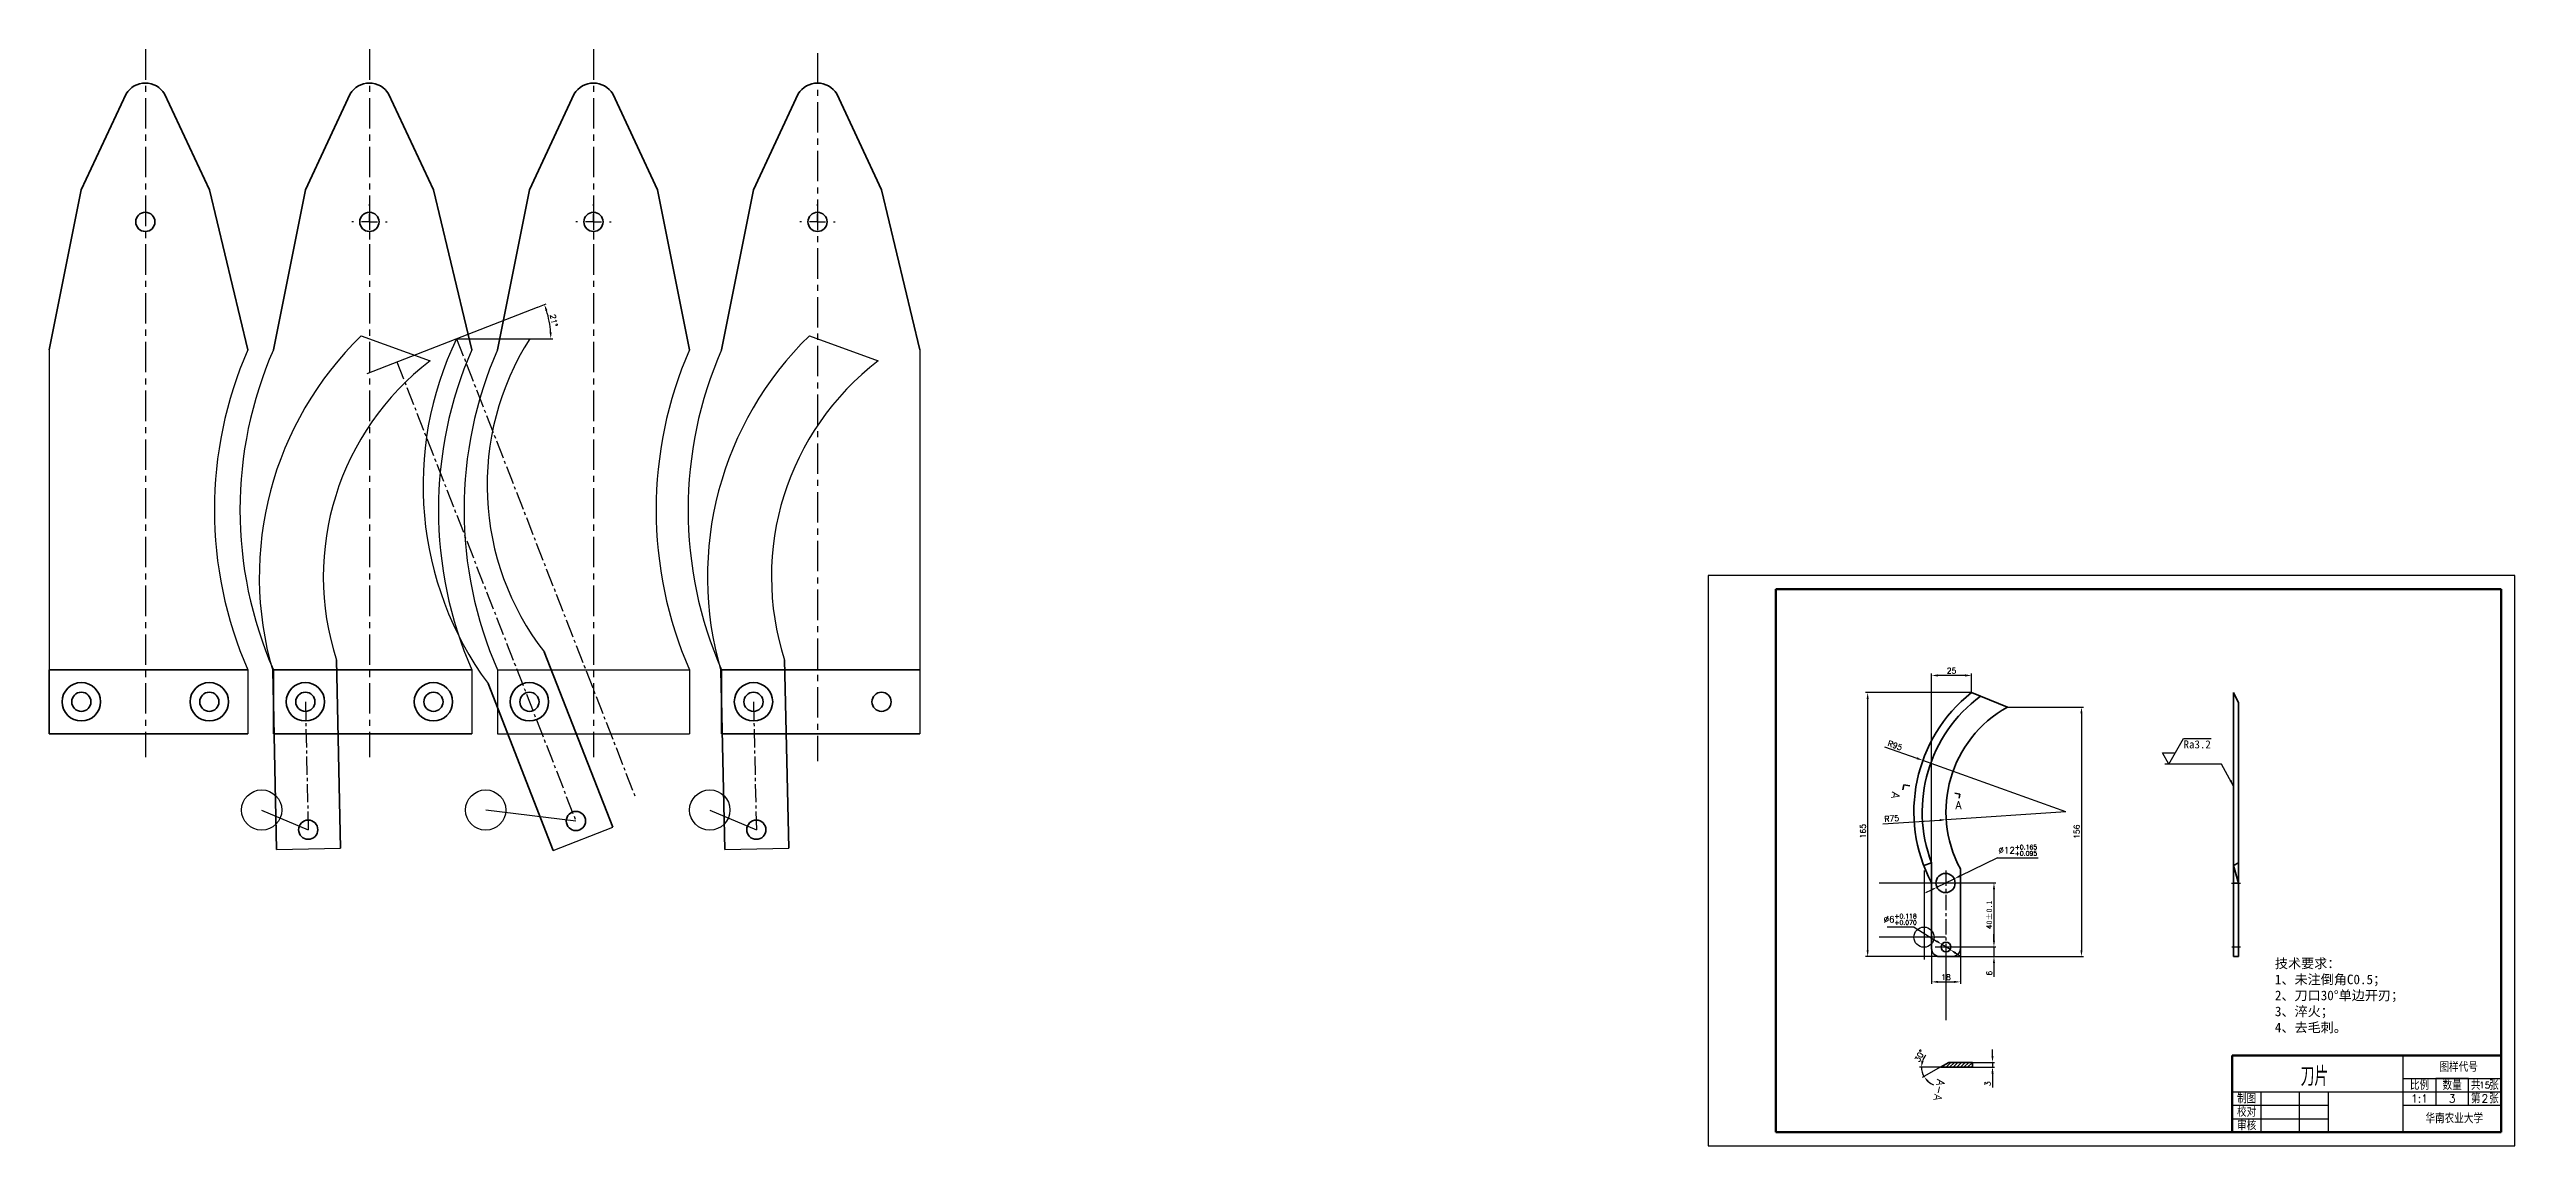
# Model space of a CAD drawing. Header units: millimetres. Extents: x -100 to 1434, y 8 to 909.
# Drawn here: x 664 to 1434, y 566 to 909 of the extents above; entities that cross this region are included whole.
import ezdxf
from ezdxf.enums import TextEntityAlignment as Align

# ---------------------------------------------------------------- set-up
doc = ezdxf.new("R2010")
doc.units = ezdxf.units.MM
doc.header["$LTSCALE"] = 0.3
doc.header["$PDMODE"] = 3
doc.linetypes.add('CENTER', pattern=[50.8, 31.75, -6.35, 6.35, -6.35])
doc.linetypes.add('CENTER2', pattern=[28.575, 19.05, -3.175, 3.175, -3.175])
doc.layers.get('Defpoints').update_dxf_attribs({"lineweight": 25})
for name, color, linetype, lineweight in [('中心线', 7, 'CENTER', 25), ('图框', 7, 'Continuous', 25), ('尺寸线', 7, 'Continuous', 25), ('尺寸线 @ 1 VP1', 7, 'Continuous', 25), ('尺寸线 @ 1 VPModel', 7, 'Continuous', 25), ('粗实线', 7, 'Continuous', 35)]:
    doc.layers.add(name, color=color, linetype=linetype, lineweight=lineweight)
doc.styles.add('我的样式', font='txt.shx', dxfattribs={"bigfont": 'gbcbig.shx'})
doc.dimstyles.new('标注样式', dxfattribs={"dimscale": 0.5, "dimtxt": 3.5, "dimasz": 4, "dimexe": 1.25, "dimexo": 0.2, "dimgap": 1.2, "dimtad": 1, "dimdec": 1, "dimlfac": 2, "dimdsep": 46, "dimtxsty": '我的样式', "dimcen": 2.5, "dimclrd": 256, "dimclre": 256, "dimclrt": 256, "dimadec": 0, "dimazin": 0, "dimtfac": 1, "dimtdec": 1, "dimtmove": 0, "dimatfit": 3, "dimfxl": 1, "dimarcsym": 0})

# ---------------------------------------------------------------- blocks, each defined once
blk = doc.blocks.new('*D54')
at = {"layer": 'Defpoints', "color": 0, "transparency": 16777216}
for p in [(1260.56, 639.93), (1251.56, 637.75), (1260.56, 617.06)]:
    blk.add_point(p, dxfattribs=at)
at = {"layer": '尺寸线', "lineweight": -2, "transparency": 16777216}
for p, q in [((1260.56, 639.83), (1260.56, 616.44)), ((1251.56, 637.65), (1251.56, 616.44)), ((1253.56, 617.06), (1258.56, 617.06))]:
    blk.add_line(p, q, dxfattribs=at)
at = {"layer": '尺寸线', "transparency": 16777216}
for points in [[(1253.56, 617.39), (1253.56, 616.73), (1251.56, 617.06)], [(1258.56, 617.39), (1258.56, 616.73), (1260.56, 617.06)]]:
    blk.add_solid(points, dxfattribs=at)
at = {"layer": '尺寸线', "transparency": 16777216, "insert": (1256.06, 618.54), "char_height": 1.75, "attachment_point": 5, "style": '我的样式'}
blk.add_mtext('18', dxfattribs=at)
blk = doc.blocks.new('*D55')
at = {"layer": 'Defpoints', "color": 0, "lineweight": -2, "transparency": 16777216}
for p in [(1256.06, 627.97), (1256.16, 624.97), (1271.06, 624.97)]:
    blk.add_point(p, dxfattribs=at)
at = {"layer": '尺寸线', "lineweight": -2, "transparency": 16777216}
for p, q in [((1271.06, 629.97), (1271.06, 631.97)), ((1256.16, 627.97), (1271.68, 627.97)), ((1256.26, 624.97), (1271.68, 624.97)), ((1271.06, 627.97), (1271.06, 624.97)), ((1271.06, 622.97), (1271.06, 618.6))]:
    blk.add_line(p, q, dxfattribs=at)
for points in [[(1270.73, 629.97), (1271.39, 629.97), (1271.06, 627.97)], [(1270.73, 622.97), (1271.39, 622.97), (1271.06, 624.97)]]:
    blk.add_solid(points, dxfattribs=at)
at = {"layer": '尺寸线', "transparency": 16777216, "insert": (1269.58, 619.79), "char_height": 1.75, "attachment_point": 5, "rotation": 90, "style": '我的样式'}
blk.add_mtext('6', dxfattribs=at)
blk = doc.blocks.new('*D56')
at = {"layer": 'Defpoints', "color": 0, "transparency": 16777216}
for p in [(1264.36, 591.91), (1264.36, 590.41), (1270.6, 590.41)]:
    blk.add_point(p, dxfattribs=at)
at = {"layer": '尺寸线', "lineweight": -2, "transparency": 16777216}
for p, q in [((1270.6, 593.91), (1270.6, 595.91)), ((1264.46, 591.91), (1271.23, 591.91)), ((1264.46, 590.41), (1271.23, 590.41)), ((1270.6, 591.91), (1270.6, 590.41)), ((1270.6, 588.41), (1270.6, 584.05))]:
    blk.add_line(p, q, dxfattribs=at)
at = {"layer": '尺寸线', "transparency": 16777216}
for points in [[(1270.27, 593.91), (1270.94, 593.91), (1270.6, 591.91)], [(1270.27, 588.41), (1270.94, 588.41), (1270.6, 590.41)]]:
    blk.add_solid(points, dxfattribs=at)
at = {"layer": '尺寸线', "transparency": 16777216, "insert": (1269.13, 585.23), "char_height": 1.75, "attachment_point": 5, "rotation": 90, "style": '我的样式'}
blk.add_mtext('3', dxfattribs=at)
blk = doc.blocks.new('*D57')
at = {"layer": 'Defpoints', "color": 0, "transparency": 16777216}
for p in [(1264.06, 707.47), (1231.6, 624.97), (1257.33, 624.97)]:
    blk.add_point(p, dxfattribs=at)
at = {"layer": '尺寸线', "lineweight": -2, "transparency": 16777216}
for p, q in [((1263.96, 707.47), (1230.97, 707.47)), ((1231.6, 705.47), (1231.6, 626.97)), ((1257.23, 624.97), (1230.97, 624.97))]:
    blk.add_line(p, q, dxfattribs=at)
at = {"layer": '尺寸线', "transparency": 16777216}
for points in [[(1231.26, 705.47), (1231.93, 705.47), (1231.6, 707.47)], [(1231.26, 626.97), (1231.93, 626.97), (1231.6, 624.97)]]:
    blk.add_solid(points, dxfattribs=at)
at = {"layer": '尺寸线', "transparency": 16777216, "insert": (1230.12, 664.16), "char_height": 1.75, "attachment_point": 5, "rotation": 90, "style": '我的样式'}
blk.add_mtext('165', dxfattribs=at)
blk = doc.blocks.new('*D59')
at = {"layer": 'Defpoints', "color": 0, "lineweight": -2, "transparency": 16777216}
for p in [(1259.66, 648.02), (1256.06, 627.97), (1271.06, 627.97)]:
    blk.add_point(p, dxfattribs=at)
at = {"layer": '尺寸线', "lineweight": -2, "transparency": 16777216}
for p, q in [((1259.76, 648.02), (1271.68, 648.02)), ((1271.06, 646.02), (1271.06, 629.97)), ((1256.16, 627.97), (1271.68, 627.97))]:
    blk.add_line(p, q, dxfattribs=at)
for points in [[(1270.73, 646.02), (1271.39, 646.02), (1271.06, 648.02)], [(1270.73, 629.97), (1271.39, 629.97), (1271.06, 627.97)]]:
    blk.add_solid(points, dxfattribs=at)
at = {"layer": '尺寸线', "transparency": 16777216, "insert": (1269.58, 638), "char_height": 1.75, "attachment_point": 5, "rotation": 90, "style": '我的样式'}
blk.add_mtext('4{\\Ftxt|c134;0%%P0.1}', dxfattribs=at)
blk = doc.blocks.new('*D60')
at = {"layer": 'Defpoints', "color": 0, "transparency": 16777216}
for p in [(1248.77, 588.38), (1254.36, 590.41), (1254.36, 590.41), (1256.96, 591.91), (1264.36, 590.41)]:
    blk.add_point(p, dxfattribs=at)
at = {"layer": '尺寸线', "lineweight": -2, "transparency": 16777216}
for p, q in [((1254.26, 590.41), (1247.78, 590.41)), ((1254.27, 590.36), (1248.67, 587.13))]:
    blk.add_line(p, q, dxfattribs=at)
for start, end in [(141.28666, 160.64333), (180, 210), (229.35667, 248.71334)]:
    blk.add_arc((1254.36, 590.41), 5.95, start, end, dxfattribs=at)
at = {"layer": '尺寸线', "transparency": 16777216}
for points in [[(1249.07, 592.33), (1248.42, 592.44), (1248.41, 590.41)], [(1250.23, 585.69), (1250.74, 586.11), (1249.21, 587.44)]]:
    blk.add_solid(points, dxfattribs=at)
at = {"layer": '尺寸线', "transparency": 16777216, "insert": (1247.84, 593.96), "char_height": 1.75, "attachment_point": 5, "rotation": 61.45948, "style": '我的样式'}
blk.add_mtext('30°', dxfattribs=at)
blk = doc.blocks.new('A4图框')
at = {"layer": '图框', "color": 0, "lineweight": -3}
for p, q in [((0, 178.2), (-252, 178.2)), ((-252, 178.2), (-252, 0)), ((0, 0), (0, 178.2)), ((-34.84, 4.24), (-34.84, 28.24)), ((-4.24, 4.24), (-4.24, 28.24)), ((-88.24, 16.84), (-79.24, 16.84)), ((-79.24, 16.84), (-67.24, 16.84)), ((-79.24, 12.64), (-79.24, 16.84)), ((-67.24, 12.64), (-67.24, 16.84)), ((-67.24, 16.84), (-4.24, 16.84)), ((-58.24, 16.84), (-58.24, 4.24)), ((-34.84, 21.04), (-4.24, 21.04)), ((-14.44, 21.04), (-24.64, 21.04)), ((-24.64, 21.04), (-24.64, 12.64)), ((-14.44, 12.64), (-14.44, 21.04)), ((-88.24, 12.64), (-79.24, 12.64)), ((-88.24, 8.44), (-79.24, 8.44)), ((-79.24, 4.24), (-79.24, 12.64)), ((-79.24, 12.64), (-67.24, 12.64)), ((-79.24, 8.44), (-67.24, 8.44)), ((-67.24, 4.24), (-67.24, 12.64)), ((-67.24, 12.64), (-58.24, 12.64)), ((-67.24, 12.64), (-58.24, 12.64)), ((-67.24, 8.44), (-58.24, 8.44)), ((-34.84, 12.64), (-4.24, 12.64)), ((-252, 0), (0, 0)), ((-252, 0), (0, 0)), ((-4.24, 4.24), (-88.24, 4.24)), ((-24.64, 4.24), (-34.84, 4.24)), ((-4.24, 4.24), (-14.44, 4.24))]:
    blk.add_line(p, q, dxfattribs=at)
at = {"layer": '图框', "color": 0, "lineweight": 50}
for p, q in [((-230.79, 173.94), (-4.24, 173.94)), ((-230.79, 4.24), (-230.79, 173.94)), ((-4.24, 4.24), (-4.24, 173.94)), ((-4.24, 28.24), (-88.24, 28.24)), ((-88.24, 28.24), (-88.24, 8.44)), ((-88.24, 4.24), (-88.24, 8.44)), ((-230.79, 4.24), (-4.24, 4.24))]:
    blk.add_line(p, q, dxfattribs=at)
at = {"layer": '图框', "color": 0, "lineweight": -3, "char_height": 3, "attachment_point": 5, "style": '我的样式'}
for s, insert, width in [('{\\C0;制图}', (-83.74, 14.74), 9), ('比例', (-29.74, 18.94), 10.2), ('数量', (-19.54, 18.94), 10.2), ('共 张', (-9.34, 18.94), 10.2), ('第 张', (-9.34, 14.74), 10.2), ('校对', (-83.74, 10.54), 9), ('审核', (-83.74, 6.34), 9)]:
    blk.add_mtext(s, dxfattribs=dict(at, insert=insert, width=width))
at = {"layer": '图框', "color": 0, "lineweight": -3, "style": '我的样式'}
for tag, height, p in [('机件名称', 6, (-62.57, 18.67)), ('图样代号', 3, (-17.52, 23.1)), ('(材料代号)', 3, (-46.38, 9.43)), ('华南农业大学', 3, (-18.89, 7.05))]:
    blk.add_attdef(tag, text='', height=height, dxfattribs=at).set_placement(p, align=Align.CENTER)
at = {"layer": '尺寸线', "lineweight": -2, "width": 10.2, "attachment_point": 5, "style": '我的样式'}
for s, insert, char_height in [('1:1', (-29.74, 14.74), 2.5), ('3', (-19.54, 14.74), 2.5), ('15', (-9.34, 18.94), 2), ('2', (-9.34, 14.74), 2.5)]:
    blk.add_mtext(s, dxfattribs=dict(at, insert=insert, char_height=char_height))
blk = doc.blocks.new('*U73')
at = {"layer": '尺寸线 @ 1 VP1', "insert": (4.56, 7.39), "char_height": 2.5, "width": 5.0807, "attachment_point": 1, "style": '我的样式'}
blk.add_mtext('{\\f@SimSun|b0|i0|c134|p2;Ra3.2}', dxfattribs=at)
at = {"layer": '尺寸线 @ 1 VPModel', "insert": (4.56, 7.39), "char_height": 2.5, "attachment_point": 1, "style": '我的样式'}
blk.add_mtext_dynamic_manual_height_columns('{\\f@SimSun|b0|i0|c134|p2;Ra3.2}', width=5.0807, gutter_width=12.5, heights=[0], dxfattribs=at)
blk = doc.blocks.new('Ra3.2')
at = {"layer": '尺寸线'}
for p, q in [((0, 0), (4.56, 8)), ((4.56, 8), (13.19, 8)), ((-2, 3.5), (2, 3.5)), ((0, 0), (-2, 3.5))]:
    blk.add_line(p, q, dxfattribs=at)
blk.add_blockref('*U73', (0, 0), dxfattribs=at)
blk = doc.blocks.new('*D62')
at = {"layer": 'Defpoints', "color": 0, "transparency": 16777216}
for p in [(1275.26, 702.97), (1258.06, 624.97), (1298.4, 624.97)]:
    blk.add_point(p, dxfattribs=at)
at = {"layer": '尺寸线', "lineweight": -2, "transparency": 16777216}
for p, q in [((1275.36, 702.97), (1299.02, 702.97)), ((1298.4, 700.97), (1298.4, 626.97)), ((1258.16, 624.97), (1299.02, 624.97))]:
    blk.add_line(p, q, dxfattribs=at)
at = {"layer": '尺寸线', "transparency": 16777216}
for points in [[(1298.06, 700.97), (1298.73, 700.97), (1298.4, 702.97)], [(1298.06, 626.97), (1298.73, 626.97), (1298.4, 624.97)]]:
    blk.add_solid(points, dxfattribs=at)
at = {"layer": '尺寸线', "transparency": 16777216, "insert": (1296.92, 664.01), "char_height": 1.75, "attachment_point": 5, "rotation": 90, "style": '我的样式'}
blk.add_mtext('156', dxfattribs=at)
blk = doc.blocks.new('*D63')
at = {"layer": 'Defpoints', "color": 0, "transparency": 16777216}
for p in [(1251.56, 712.85), (1264.06, 707.47), (1251.56, 647.97)]:
    blk.add_point(p, dxfattribs=at)
at = {"layer": '尺寸线', "lineweight": -2, "transparency": 16777216}
for p, q in [((1251.56, 648.07), (1251.56, 713.47)), ((1262.06, 712.85), (1253.56, 712.85)), ((1264.06, 707.57), (1264.06, 713.47))]:
    blk.add_line(p, q, dxfattribs=at)
at = {"layer": '尺寸线', "transparency": 16777216}
for points in [[(1253.56, 713.18), (1253.56, 712.51), (1251.56, 712.85)], [(1262.06, 713.18), (1262.06, 712.51), (1264.06, 712.85)]]:
    blk.add_solid(points, dxfattribs=at)
at = {"layer": '尺寸线', "transparency": 16777216, "insert": (1257.81, 714.32), "char_height": 1.75, "attachment_point": 5, "style": '我的样式'}
blk.add_mtext('25', dxfattribs=at)
blk = doc.blocks.new('*D64')
at = {"layer": 'Defpoints', "color": 0, "transparency": 16777216}
for p in [(1248.84, 686.29), (1293.55, 670.23)]:
    blk.add_point(p, dxfattribs=at)
at = {"layer": '尺寸线', "lineweight": -2, "transparency": 16777216}
for p, q in [((1236.89, 690.58), (1246.96, 686.96)), ((1293.55, 670.23), (1248.84, 686.29))]:
    blk.add_line(p, q, dxfattribs=at)
at = {"layer": '尺寸线', "transparency": 16777216}
blk.add_solid([(1247.07, 687.28), (1246.85, 686.65), (1248.84, 686.29)], dxfattribs=at)
at = {"layer": '尺寸线', "transparency": 16777216, "insert": (1240.15, 690.98), "char_height": 1.75, "attachment_point": 5, "rotation": 340.24506, "style": '我的样式'}
blk.add_mtext('R95', dxfattribs=at)
blk = doc.blocks.new('*D65')
at = {"layer": 'Defpoints', "color": 0, "transparency": 16777216}
for p in [(1293.55, 670.23), (1256.13, 667.76)]:
    blk.add_point(p, dxfattribs=at)
at = {"layer": '尺寸线', "lineweight": -2, "transparency": 16777216}
for p, q in [((1293.55, 670.23), (1256.13, 667.76)), ((1236.29, 666.45), (1254.13, 667.63))]:
    blk.add_line(p, q, dxfattribs=at)
at = {"layer": '尺寸线', "transparency": 16777216}
blk.add_solid([(1254.11, 667.96), (1254.15, 667.3), (1256.13, 667.76)], dxfattribs=at)
at = {"layer": '尺寸线', "transparency": 16777216, "insert": (1239.12, 668.12), "char_height": 1.75, "attachment_point": 5, "rotation": 3.77526, "style": '我的样式'}
blk.add_mtext('R75', dxfattribs=at)
blk = doc.blocks.new('*U75')
at = {"layer": '尺寸线 @ 1 VP1', "insert": (1241.71, 676.08), "char_height": 2.5, "width": 4.151, "attachment_point": 1, "rotation": 259.43898, "style": '我的样式'}
blk.add_mtext('A', dxfattribs=at)
at = {"layer": '尺寸线 @ 1 VPModel', "insert": (1241.71, 676.08), "char_height": 2.5, "attachment_point": 1, "rotation": 259.43898, "style": '我的样式'}
blk.add_mtext_dynamic_manual_height_columns('A', width=4.151, gutter_width=12.5, heights=[0], dxfattribs=at)
blk = doc.blocks.new('*U76')
at = {"layer": '尺寸线 @ 1 VP1', "insert": (1259.03, 673.55), "char_height": 2.5, "width": 4.151, "attachment_point": 1, "style": '我的样式'}
blk.add_mtext('A', dxfattribs=at)
at = {"layer": '尺寸线 @ 1 VPModel', "insert": (1259.03, 673.55), "char_height": 2.5, "attachment_point": 1, "style": '我的样式'}
blk.add_mtext_dynamic_manual_height_columns('A', width=4.151, gutter_width=12.5, heights=[0], dxfattribs=at)
blk = doc.blocks.new('*U77')
at = {"layer": '尺寸线 @ 1 VP1', "insert": (1255.83, 586.29), "char_height": 2.5, "width": 4.151, "attachment_point": 1, "rotation": 259.43898, "style": '我的样式'}
blk.add_mtext('A-A', dxfattribs=at)
at = {"layer": '尺寸线 @ 1 VPModel', "insert": (1255.83, 586.29), "char_height": 2.5, "attachment_point": 1, "rotation": 259.43898, "style": '我的样式'}
blk.add_mtext_dynamic_manual_height_columns('A-A', width=4.151, gutter_width=12.5, heights=[0], dxfattribs=at)
blk = doc.blocks.new('SW_CENTERMARKSYMBOL_2')
at = {"layer": '图框', "color": 0}
for p, q in [((-2.5, 0), (-2.75, 0)), ((0, 0), (-1.25, 0)), ((0, 2.5), (0, 2.75)), ((0, 0), (0, 1.25)), ((0, 0), (0, -1.25)), ((0, 0), (1.25, 0)), ((2.5, 0), (2.75, 0)), ((0, -2.5), (0, -2.75))]:
    blk.add_line(p, q, dxfattribs=at)
blk = doc.blocks.new('*D66')
at = {"layer": 'Defpoints', "color": 0, "transparency": 16777216}
for p in [(816.01, 827.93), (790.78, 818.1), (813.65, 818.1), (819.98, 821.73), (762.82, 807.2)]:
    blk.add_point(p, dxfattribs=at)
at = {"layer": '尺寸线', "lineweight": -2, "transparency": 16777216}
for p, q in [((816.1, 827.96), (818.78, 829.01)), ((813.75, 818.1), (820.83, 818.1))]:
    blk.add_line(p, q, dxfattribs=at)
blk.add_arc((790.78, 818.1), 29.43, 3.8944, 17.39325, dxfattribs=at)
at = {"layer": '尺寸线', "transparency": 16777216}
for points in [[(818.55, 826.78), (819.18, 827), (818.2, 828.78)], [(820.47, 820.11), (819.81, 820.08), (820.21, 818.1)]]:
    blk.add_solid(points, dxfattribs=at)
at = {"layer": '尺寸线', "transparency": 16777216, "insert": (821.15, 823.8), "char_height": 1.75, "attachment_point": 5, "rotation": 280.64382, "style": '我的样式'}
blk.add_mtext('21°', dxfattribs=at)

msp = doc.modelspace()

# ---------------------------------------------------------------- hatches: boundary and pattern name
at = {"layer": '尺寸线'}
h = msp.add_hatch(dxfattribs=at)
h.set_pattern_fill('ANSI31', color=256, scale=0.25)
h.paths.add_polyline_path([(1264.358, 591.914), (1256.956, 591.914), (1254.358, 590.414), (1264.358, 590.414)])

# ---------------------------------------------------------------- linework, layer by layer
at = {"layer": '中心线'}
for p, q in [((693.529, 908.57), (693.529, 687.322)), ((763.529, 908.57), (763.529, 687.322)), ((833.529, 908.57), (833.529, 687.322)), ((903.529, 907.32), (903.529, 686.072)), ((1251.558, 648.024), (1259.66, 648.024)), ((1345.318, 647.97), (1348.053, 647.97)), ((1252.662, 627.97), (1259.66, 627.97)), ((1345.34, 627.97), (1348.033, 627.97))]:
    msp.add_line(p, q, dxfattribs=at)
at = {"layer": '中心线', "linetype": 'Continuous', "ltscale": 0.5}
msp.add_line((1249.208, 651.901), (1249.208, 624.093), dxfattribs=at)
at = {"layer": '中心线', "ltscale": 0.5}
msp.add_line((1256.058, 651.901), (1256.058, 624.093), dxfattribs=at)
at = {"layer": '尺寸线'}
for p, q in [((762.824, 807.205), (816.008, 827.927)), ((761.005, 819.028), (782.494, 811.197)), ((790.777, 818.096), (813.648, 818.096)), ((901.005, 819.028), (922.494, 811.197)), ((663.529, 814.614), (663.529, 714.614)), ((935.529, 814.614), (935.529, 714.614)), ((725.529, 714.614), (725.529, 694.614)), ((795.529, 714.614), (795.529, 694.614)), ((803.529, 714.614), (803.529, 694.614)), ((803.529, 714.614), (863.529, 714.614)), ((863.529, 714.614), (863.529, 694.614)), ((935.529, 714.614), (935.529, 694.614)), ((803.529, 694.614), (863.529, 694.614)), ((729.859, 670.774), (744.413, 664.623)), ((828.051, 667.343), (799.859, 670.774)), ((869.859, 670.774), (884.413, 664.623)), ((820.912, 658.122), (839.547, 665.383)), ((734.548, 658.404), (754.543, 658.846)), ((874.548, 658.404), (894.543, 658.846)), ((1272.173, 655.879), (1260.441, 650.16)), ((1272.173, 655.879), (1284.837, 655.879)), ((1255.946, 647.97), (1235.237, 647.97)), ((1253.249, 646.655), (1258.643, 649.284)), ((1251.451, 645.779), (1249.653, 644.903)), ((1246.177, 634.178), (1237.65, 634.178)), ((1246.177, 634.178), (1253.094, 629.832)), ((1255.946, 631.05), (1235.237, 631.05)), ((1257.328, 627.172), (1254.788, 628.768)), ((1256.058, 627.97), (1256.058, 605.115)), ((1259.021, 626.108), (1260.715, 625.044))]:
    msp.add_line(p, q, dxfattribs=at)
at = {"layer": '尺寸线', "linetype": 'CENTER2'}
for p, q in [((790.777, 818.096), (846.686, 674.604)), ((772.141, 810.835), (828.051, 667.343)), ((743.529, 704.614), (744.413, 664.623)), ((883.529, 704.614), (884.413, 664.623))]:
    msp.add_line(p, q, dxfattribs=at)
at = {"layer": '尺寸线'}
for centre, radius in [((729.859, 670.774), 6.3), ((799.859, 670.774), 6.3), ((869.859, 670.774), 6.3), ((1249.208, 631.05), 3.15)]:
    msp.add_circle(centre, radius, dxfattribs=at)
for centre, radius, start, end in [((834.141, 743.687), 105, 134.149056, 196.201568), ((885.287, 772.349), 105, 154.170577, 216.223089), ((885.287, 772.349), 85, 147.438167, 217.898617), ((974.141, 743.687), 105, 134.149056, 196.201568), ((840.093, 764.614), 125, 156.421822, 203.578178), ((848.093, 764.614), 125, 156.421822, 203.578178), ((834.141, 743.687), 85, 127.416646, 197.877096), ((910.093, 764.614), 125, 156.421822, 203.578178), ((918.093, 764.614), 125, 156.421822, 203.578178), ((978.093, 764.614), 125, 156.421822, 203.578178), ((988.093, 764.614), 125, 156.421822, 203.578178), ((974.141, 743.687), 85, 127.416646, 197.877096)]:
    msp.add_arc(centre, radius, start, end, dxfattribs=at)
for points in [[(1260.294, 650.46), (1260.587, 649.861), (1258.643, 649.284)], [(1251.305, 646.079), (1251.597, 645.48), (1253.249, 646.655)], [(1253.271, 630.114), (1252.917, 629.55), (1254.788, 628.768)], [(1259.199, 626.39), (1258.844, 625.825), (1257.328, 627.172)]]:
    msp.add_solid(points, dxfattribs=at)
at = {"layer": '粗实线'}
for p, q in [((687.529, 894.614), (673.529, 864.614)), ((713.529, 864.614), (699.529, 894.614)), ((757.529, 894.614), (743.529, 864.614)), ((783.529, 864.614), (769.529, 894.614)), ((827.529, 894.614), (813.529, 864.614)), ((853.529, 864.614), (839.529, 894.614)), ((897.529, 894.614), (883.529, 864.614)), ((923.529, 864.614), (909.529, 894.614)), ((673.529, 864.614), (663.529, 814.614)), ((725.529, 814.614), (713.529, 864.614)), ((743.529, 864.614), (733.529, 814.614)), ((795.529, 814.614), (783.529, 864.614)), ((813.529, 864.614), (803.529, 814.614)), ((863.529, 814.614), (853.529, 864.614)), ((883.529, 864.614), (873.529, 814.614)), ((935.529, 814.614), (923.529, 864.614)), ((753.242, 717.704), (754.543, 658.846)), ((818.173, 720.238), (839.547, 665.383)), ((893.242, 717.704), (894.543, 658.846)), ((663.529, 714.614), (725.529, 714.614)), ((663.529, 714.614), (663.529, 694.614)), ((733.31, 714.39), (734.548, 658.404)), ((733.529, 714.614), (733.529, 694.614)), ((733.529, 714.614), (795.529, 714.614)), ((800.581, 710.301), (820.912, 658.122)), ((873.31, 714.39), (874.548, 658.404)), ((873.529, 714.614), (935.529, 714.614)), ((873.529, 714.614), (873.529, 694.614)), ((1264.058, 707.47), (1275.258, 702.97)), ((1345.935, 704.272), (1345.935, 707.47)), ((1347.435, 704.272), (1345.935, 707.47)), ((1345.935, 653.881), (1345.935, 704.272)), ((1347.435, 653.881), (1347.435, 704.272)), ((663.529, 694.614), (725.529, 694.614)), ((733.529, 694.614), (795.529, 694.614)), ((873.529, 694.614), (935.529, 694.614)), ((1242.59, 677.067), (1242.858, 678.677)), ((1244.767, 678.359), (1242.858, 678.677)), ((1260.353, 675.762), (1258.844, 676.013)), ((1260.141, 674.492), (1260.353, 675.762)), ((1249.126, 653.407), (1251.558, 654.328)), ((1251.558, 654.328), (1251.558, 648.024)), ((1251.558, 648.024), (1251.558, 627.47)), ((1260.558, 627.47), (1260.558, 652.4)), ((1345.935, 653.407), (1347.435, 654.328)), ((1345.935, 653.881), (1345.935, 647.97)), ((1345.935, 653.407), (1347.435, 647.97)), ((1347.435, 647.97), (1345.935, 647.97)), ((1345.935, 647.97), (1345.935, 627.47)), ((1347.435, 653.881), (1347.435, 647.97)), ((1347.435, 647.97), (1347.435, 627.47)), ((1254.058, 624.97), (1258.058, 624.97)), ((1345.935, 624.97), (1345.935, 627.47)), ((1347.435, 624.97), (1345.935, 624.97)), ((1347.435, 627.47), (1347.435, 624.97)), ((1256.956, 591.914), (1254.358, 590.414)), ((1254.358, 590.414), (1264.358, 590.414)), ((1256.956, 591.914), (1264.358, 591.914)), ((1264.358, 590.414), (1264.358, 591.914))]:
    msp.add_line(p, q, dxfattribs=at)
for centre, radius in [((693.529, 854.614), 3), ((763.529, 854.614), 3), ((833.529, 854.614), 3), ((903.529, 854.614), 3), ((673.529, 704.614), 6), ((713.529, 704.614), 6), ((743.529, 704.614), 6), ((783.529, 704.614), 6), ((813.529, 704.614), 6), ((883.529, 704.614), 6), ((673.529, 704.614), 3), ((673.529, 704.614), 3), ((713.529, 704.614), 3), ((713.529, 704.614), 3), ((743.529, 704.614), 3), ((743.529, 704.614), 3), ((783.529, 704.614), 3), ((783.529, 704.614), 3), ((813.529, 704.614), 3), ((883.529, 704.614), 3), ((883.529, 704.614), 3), ((923.529, 704.614), 3), ((923.529, 704.614), 3), ((828.051, 667.343), 3), ((744.413, 664.623), 3), ((884.413, 664.623), 3), ((1255.946, 647.97), 3), ((1256.058, 627.97), 1.5)]:
    msp.add_circle(centre, radius, dxfattribs=at)
for centre, radius, start, end in [((693.529, 891.008), 7, 31.002719, 148.997281), ((763.529, 891.008), 7, 31.002719, 148.997281), ((833.529, 891.008), 7, 31.002719, 148.997281), ((903.529, 891.008), 7, 31.002719, 148.997281), ((1293.547, 670.232), 47.5, 128.375942, 207.874163), ((1293.547, 670.232), 44.9, 126.462253, 200.745262), ((1293.547, 670.232), 37.5, 119.18983, 208.393367), ((1254.058, 627.47), 2.5, 180, 270), ((1258.058, 627.47), 2.5, 270, 0)]:
    msp.add_arc(centre, radius, start, end, dxfattribs=at)

# ---------------------------------------------------------------- block references
at = {"layer": '中心线', "xscale": 2, "yscale": 2, "zscale": 2}
for p in [(763.529, 854.614), (833.529, 854.614), (903.529, 854.614)]:
    msp.add_blockref('SW_CENTERMARKSYMBOL_2', p, dxfattribs=at)
at = {"layer": '尺寸线'}
for name, p in [('A4图框', (1433.74, 565.854)), ('Ra3.2', (1325.741, 685.165)), ('*U75', (0, 0)), ('*U76', (0, 0)), ('*U77', (0, 0))]:
    msp.add_blockref(name, p, dxfattribs=at)
ref = msp.add_blockref('A4图框', (1433.74, 565.854), dxfattribs=at)
ref.add_attrib('机件名称', '刀片', dxfattribs={"layer": '图框', "color": 0, "lineweight": -3, "height": 6, "style": '我的样式'}).set_placement((1371.174, 584.521), align=Align.CENTER)
ref.add_attrib('图样代号', '图样代号', dxfattribs={"layer": '图框', "color": 0, "lineweight": -3, "height": 3, "style": '我的样式'}).set_placement((1416.224, 588.956), align=Align.CENTER)
ref.add_attrib('华南农业大学', '华南农业大学', dxfattribs={"layer": '图框', "color": 0, "lineweight": -3, "height": 3, "style": '我的样式'}).set_placement((1414.849, 572.901), align=Align.CENTER)

# ---------------------------------------------------------------- texts
at = {"layer": '尺寸线', "attachment_point": 5, "style": '我的样式'}
for s, insert, char_height in [('\\A1;%%C12{\\H0.7x;\\S+0.165^ +0.095;}', (1278.498, 658.21), 2), ('\\A1;{\\H1.333x;%%C6\\H0.7x;\\S+0.118^ +0.070;}', (1241.747, 636.609), 1.5)]:
    msp.add_mtext(s, dxfattribs=dict(at, insert=insert, char_height=char_height))
at = {"layer": '尺寸线', "insert": (1358.825, 624.344), "char_height": 3, "width": 58.99096, "attachment_point": 1, "style": '我的样式'}
msp.add_mtext('{\\fSimSun|b0|i0|c134|p2;技术要求：^J1、未注倒角C0.5；\\P2、刀口30%%D单边开刃；\\P3、淬火；\\P4、去毛刺。}', dxfattribs=at)

# ---------------------------------------------------------------- dimensions: what is measured, and where the dimension line sits
at = {"layer": '尺寸线'}
dim = msp.add_angular_dim_2l(base=(819.982, 821.732), line1=((790.777, 818.096), (813.648, 818.096)), line2=((762.824, 807.205), (816.008, 827.927)), dimstyle='标注样式', dxfattribs=at)
dim.commit()
dim.dimension.update_dxf_attribs({"geometry": '*D66', "text_midpoint": (821.15, 823.805)})
dim = msp.add_linear_dim(base=(1251.558, 712.848), p1=(1264.058, 707.47), p2=(1251.558, 647.97), dimstyle='标注样式', dxfattribs=at)
dim.commit()
dim.dimension.update_dxf_attribs({"geometry": '*D63', "text_midpoint": (1257.808, 714.323)})
for base, p1, p2, text, picture, middle in [((1231.597, 624.97), (1264.058, 707.47), (1257.329, 624.97), '165', '*D57', (1231.597, 664.158)), ((1271.06, 624.97), (1256.058, 627.97), (1256.161, 624.97), '6', '*D55', (1271.06, 619.786))]:
    dim = msp.add_linear_dim(base=base, p1=p1, p2=p2, angle=90, text=text, dimstyle='标注样式', dxfattribs=at)
    dim.commit()
    dim.dimension.update_dxf_attribs({"geometry": picture, "text_midpoint": middle, "dimtype": 160})
for base, p1, p2, picture, middle in [((1298.397, 624.97), (1275.258, 702.97), (1258.058, 624.97), '*D62', (1298.397, 664.015)), ((1270.604, 590.414), (1264.358, 591.914), (1264.358, 590.414), '*D56', (1270.604, 585.231))]:
    dim = msp.add_linear_dim(base=base, p1=p1, p2=p2, angle=90, dimstyle='标注样式', dxfattribs=at)
    dim.commit()
    dim.dimension.update_dxf_attribs({"geometry": picture, "text_midpoint": middle, "dimtype": 160})
for mpoint, picture, middle in [((1248.842, 686.287), '*D64', (1239.647, 689.589)), ((1256.128, 667.763), '*D65', (1239.222, 666.647))]:
    dim = msp.add_radius_dim(center=(1293.547, 670.232), mpoint=mpoint, dimstyle='标注样式', dxfattribs=at)
    dim.commit()
    dim.dimension.update_dxf_attribs({"geometry": picture, "text_midpoint": middle, "dimtype": 164})
dim = msp.add_linear_dim(base=(1271.06, 627.97), p1=(1259.66, 648.024), p2=(1256.058, 627.97), angle=90, text='4{\\Ftxt|c134;0%%P0.1}', dimstyle='标注样式', dxfattribs=at)
dim.commit()
dim.dimension.update_dxf_attribs({"geometry": '*D59', "text_midpoint": (1269.585, 637.997)})
dim = msp.add_linear_dim(base=(1260.558, 617.06), p1=(1251.558, 637.747), p2=(1260.558, 639.935), dimstyle='标注样式', dxfattribs=at)
dim.commit()
dim.dimension.update_dxf_attribs({"geometry": '*D54', "text_midpoint": (1256.058, 617.06), "dimtype": 160})
dim = msp.add_angular_dim_2l(base=(1248.768, 588.38), line1=((1254.358, 590.414), (1264.358, 590.414)), line2=((1256.956, 591.914), (1254.358, 590.414)), dimstyle='标注样式', dxfattribs=at)
dim.commit()
dim.dimension.update_dxf_attribs({"geometry": '*D60', "text_midpoint": (1249.132, 593.256), "dimtype": 162})

# ---------------------------------------------------------------- leaders
msp.add_leader([(1345.935, 678.262), (1342.168, 685.165), (1324.403, 685.165)], dimstyle='标注样式', override={"dimgap": 1.2, "dimtad": 0}, dxfattribs=at)

doc.saveas('drawing.dxf')
